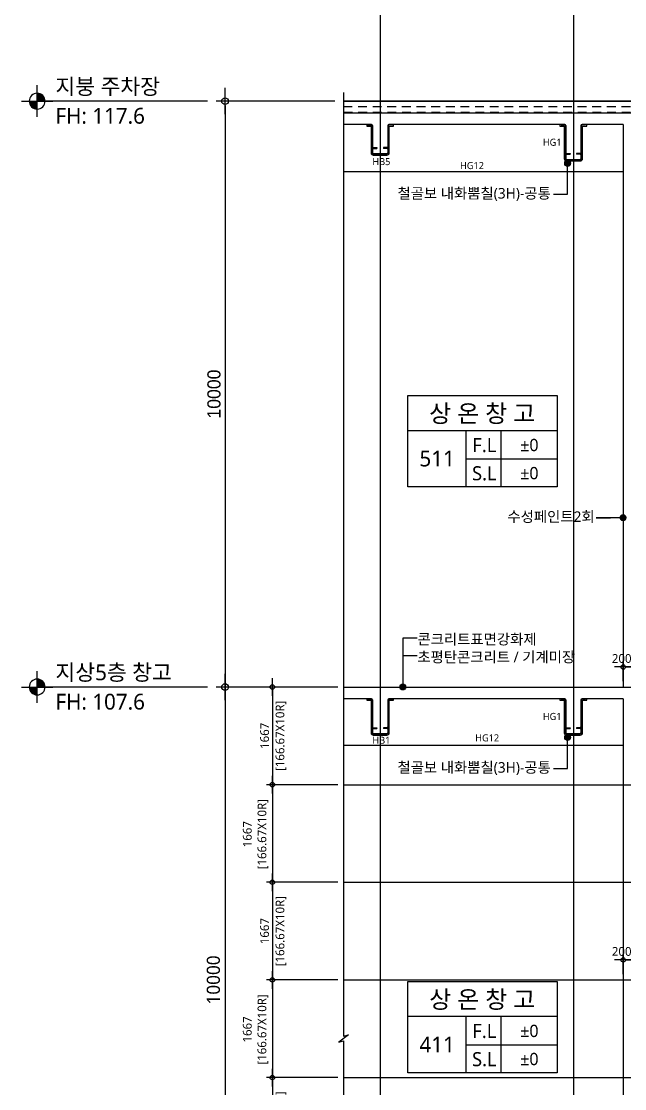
# Model space of a CAD drawing. Header units: millimetres. Extents: x -27104 to 125781, y -3376 to 46996.
# Drawn here: x 93885 to 104187, y 19629 to 37846 of the extents above; entities that cross this region are included whole.
import ezdxf
from ezdxf.enums import TextEntityAlignment as Align

# ---------------------------------------------------------------- set-up
doc = ezdxf.new("R2010")
doc.units = ezdxf.units.MM
doc.header["$LTSCALE"] = 100
doc.header["$MEASUREMENT"] = 0
doc.header["$PDSIZE"] = -10
for name, pattern in [('-HID', [2.5, 1.5, -1]), ('CEN', [62, 60, -1, 0, -1]), ('HID', [2.5, 1.5, -1])]:
    doc.linetypes.add(name, pattern=pattern)
doc.layers.get('0').update_dxf_attribs({"linetype": 'CONTINUOUS'})
doc.layers.get('Defpoints').update_dxf_attribs({"color": 171, "linetype": 'CONTINUOUS'})
for name, color, linetype in [('CEN(ST)', 1, 'CEN'), ('CON', 2, 'CONTINUOUS'), ('ELE-6', 8, 'CONTINUOUS'), ('FIN', 8, 'CONTINUOUS'), ('HAT-252', 252, 'CONTINUOUS'), ('HF', 3, 'CONTINUOUS'), ('LED', 7, 'CONTINUOUS'), ('NDIM', 7, 'CONTINUOUS'), ('SYM', 7, 'CONTINUOUS'), ('TEXT(AXIS)', 2, 'CONTINUOUS'), ('TEXT(MIN)', 7, 'CONTINUOUS'), ('TEXT(노트)', 7, 'CONTINUOUS'), ('TEXT(실명)', 3, 'CONTINUOUS'), ('TEXT-기입', 6, 'CONTINUOUS'), ('TITLE', 7, 'CONTINUOUS'), ('wire-meshes', 1, 'CONTINUOUS')]:
    doc.layers.add(name, color=color, linetype=linetype)
doc.styles.add('CGS', font='cgse', dxfattribs={"bigfont": 'cgs'})
doc.styles.add('나눔바른고딕', font='NanumBarunGothic.ttf')
doc.dimstyles.new('NDIM 1200', dxfattribs={"dimscale": 75, "dimtxt": 3, "dimasz": 1, "dimexe": 2, "dimexo": 2, "dimgap": 1, "dimtad": 1, "dimdec": 0, "dimdsep": 46, "dimtxsty": 'CGS', "dimblk": 'DOT0', "dimcen": 1, "dimdle": 8, "dimclrd": 256, "dimclre": 256, "dimclrt": 256, "dimadec": 0, "dimazin": 0, "dimtfac": 1, "dimtdec": 0, "dimtix": 1, "dimtmove": 2, "dimatfit": 3, "dimldrblk": 'DOT0', "dimfxl": 1, "dimtolj": 1, "dimtzin": 0, "dimlwd": -1, "dimlwe": -1, "dimarcsym": 0})

# ---------------------------------------------------------------- blocks, each defined once
blk = doc.blocks.new('A$C51E23882')
at = {"layer": 'TITLE'}
blk.add_lwpolyline([(8500, 0), (0, 0), (0, 5200), (8500, 5200)], close=True, dxfattribs=at)
for points in [[(8500, 3200), (0, 3200)], [(3300, 3200), (3300, 0)], [(5300, 3200), (5300, 0)], [(3300, 1600), (8500, 1600)]]:
    blk.add_lwpolyline(points, dxfattribs=at)
at = {"layer": 'TITLE', "style": '나눔바른고딕'}
for s, p in [('F.L', (4352, 2378)), ('S.L', (4352, 778))]:
    blk.add_text(s, height=800, dxfattribs=at).set_placement(p, align=Align.MIDDLE)
blk = doc.blocks.new('DOT0')
blk.add_line((-3, 0), (3, 0))
at = {"color": 6}
blk.add_circle((0, 0), 0.75, dxfattribs=at)
blk = doc.blocks.new('*D219')
at = {"layer": 'Defpoints', "color": 0, "ltscale": 0.4, "transparency": 16777216}
for p in [(99388, 36484), (97363, 26484), (99388, 26484)]:
    blk.add_point(p, dxfattribs=at)
at = {"layer": 'NDIM', "ltscale": 0.4, "transparency": 16777216}
for p, q in [((99238, 36484), (97213, 36484)), ((97363, 36409), (97363, 26559)), ((99238, 26484), (97213, 26484))]:
    blk.add_line(p, q, dxfattribs=at)
at = {"layer": 'NDIM', "ltscale": 0.4, "transparency": 16777216, "xscale": 75, "yscale": 75, "zscale": 75}
for p, rotation in [((97363, 36484), 90), ((97363, 26484), 270)]:
    blk.add_blockref('DOT0', p, dxfattribs=dict(at, rotation=rotation))
at = {"layer": 'NDIM', "ltscale": 0.4, "transparency": 16777216, "insert": (97175, 31484), "char_height": 225, "attachment_point": 5, "rotation": 90, "style": 'CGS'}
blk.add_mtext('\\A1;10000', dxfattribs=at)
blk = doc.blocks.new('A$C19853FC8')
at = {"layer": 'SYM'}
for p, q in [((1800, 0), (1800, 3600)), ((3600, 1800), (0, 1800))]:
    blk.add_line(p, q, dxfattribs=at)
blk.add_circle((1800, 1800), 900, dxfattribs=at)
for points in [[(900, 1800), (1800, 2700), (914, 1959), (1643, 2686)], [(914, 1959), (1643, 2686), (954, 2112), (1492, 2646)], [(954, 2112), (1492, 2646), (1025, 2260), (1346, 2576)], [(1025, 2260), (1346, 2576), (1109, 2378), (1222, 2491)], [(1800, 900), (2700, 1800), (1959, 914), (2686, 1643)], [(1959, 914), (2686, 1643), (2112, 954), (2646, 1492)], [(2112, 954), (2646, 1492), (2260, 1025), (2576, 1346)], [(2260, 1025), (2576, 1346), (2378, 1109), (2491, 1222)]]:
    blk.add_solid(points, dxfattribs=at)
at = {"layer": 'SYM', "linetype": 'Continuous'}
for points in [[(1800, 2700), (1800, 1800), (900, 1800)], [(2700, 1800), (1800, 900), (1800, 1800)]]:
    blk.add_solid(points, dxfattribs=at)
blk = doc.blocks.new('*D206')
at = {"layer": 'Defpoints', "color": 0, "ltscale": 0.4, "transparency": 16777216}
for p in [(99388, 19817), (98171, 18151), (99388, 18151)]:
    blk.add_point(p, dxfattribs=at)
at = {"layer": 'NDIM', "ltscale": 0.4, "transparency": 16777216}
for p, q in [((99288, 19817), (98071, 19817)), ((98171, 19767), (98171, 18201)), ((99288, 18151), (98071, 18151))]:
    blk.add_line(p, q, dxfattribs=at)
at = {"layer": 'NDIM', "ltscale": 0.4, "transparency": 16777216, "xscale": 50, "yscale": 50, "zscale": 50}
for p, rotation in [((98171, 19817), 90), ((98171, 18151), 270)]:
    blk.add_blockref('DOT0', p, dxfattribs=dict(at, rotation=rotation))
at = {"layer": 'NDIM', "ltscale": 0.4, "transparency": 16777216, "char_height": 150, "attachment_point": 5, "rotation": 90, "style": '나눔바른고딕'}
for s, insert in [('\\A1;[166.67X10R]', (98318, 18984)), ('\\A1;1667', (98040, 18984))]:
    blk.add_mtext(s, dxfattribs=dict(at, insert=insert))
blk = doc.blocks.new('*D207')
at = {"layer": 'Defpoints', "color": 0, "ltscale": 0.4, "transparency": 16777216}
for p in [(99388, 21484), (98171, 19817), (99388, 19817)]:
    blk.add_point(p, dxfattribs=at)
at = {"layer": 'NDIM', "ltscale": 0.4, "transparency": 16777216}
for p, q in [((99288, 21484), (98071, 21484)), ((98171, 21434), (98171, 19867)), ((99288, 19817), (98071, 19817))]:
    blk.add_line(p, q, dxfattribs=at)
at = {"layer": 'NDIM', "ltscale": 0.4, "transparency": 16777216, "xscale": 50, "yscale": 50, "zscale": 50}
for p, rotation in [((98171, 21484), 90), ((98171, 19817), 270)]:
    blk.add_blockref('DOT0', p, dxfattribs=dict(at, rotation=rotation))
at = {"layer": 'NDIM', "ltscale": 0.4, "transparency": 16777216, "insert": (97885, 20639), "char_height": 150, "attachment_point": 5, "rotation": 90, "style": '나눔바른고딕'}
blk.add_mtext('\\A1;1667\\P[166.67X10R]', dxfattribs=at)
blk = doc.blocks.new('*D208')
at = {"layer": 'Defpoints', "color": 0, "ltscale": 0.4, "transparency": 16777216}
for p in [(99388, 23151), (98171, 21484), (99388, 21484)]:
    blk.add_point(p, dxfattribs=at)
at = {"layer": 'NDIM', "ltscale": 0.4, "transparency": 16777216}
for p, q in [((99288, 23151), (98071, 23151)), ((98171, 23101), (98171, 21534)), ((99288, 21484), (98071, 21484))]:
    blk.add_line(p, q, dxfattribs=at)
at = {"layer": 'NDIM', "ltscale": 0.4, "transparency": 16777216, "xscale": 50, "yscale": 50, "zscale": 50}
for p, rotation in [((98171, 23151), 90), ((98171, 21484), 270)]:
    blk.add_blockref('DOT0', p, dxfattribs=dict(at, rotation=rotation))
at = {"layer": 'NDIM', "ltscale": 0.4, "transparency": 16777216, "char_height": 150, "attachment_point": 5, "rotation": 90, "style": '나눔바른고딕'}
for s, insert in [('\\A1;[166.67X10R]', (98318, 22317)), ('\\A1;1667', (98040, 22317))]:
    blk.add_mtext(s, dxfattribs=dict(at, insert=insert))
blk = doc.blocks.new('*D209')
at = {"layer": 'Defpoints', "color": 0, "ltscale": 0.4, "transparency": 16777216}
for p in [(99388, 24817), (98171, 23151), (99388, 23151)]:
    blk.add_point(p, dxfattribs=at)
at = {"layer": 'NDIM', "ltscale": 0.4, "transparency": 16777216}
for p, q in [((99288, 24817), (98071, 24817)), ((98171, 24767), (98171, 23201)), ((99288, 23151), (98071, 23151))]:
    blk.add_line(p, q, dxfattribs=at)
at = {"layer": 'NDIM', "ltscale": 0.4, "transparency": 16777216, "xscale": 50, "yscale": 50, "zscale": 50}
for p, rotation in [((98171, 24817), 90), ((98171, 23151), 270)]:
    blk.add_blockref('DOT0', p, dxfattribs=dict(at, rotation=rotation))
at = {"layer": 'NDIM', "ltscale": 0.4, "transparency": 16777216, "insert": (97885, 23972), "char_height": 150, "attachment_point": 5, "rotation": 90, "style": '나눔바른고딕'}
blk.add_mtext('\\A1;1667\\P[166.67X10R]', dxfattribs=at)
blk = doc.blocks.new('*D210')
at = {"layer": 'Defpoints', "color": 0, "ltscale": 0.4, "transparency": 16777216}
for p in [(99388, 26484), (98171, 24817), (99388, 24817)]:
    blk.add_point(p, dxfattribs=at)
at = {"layer": 'NDIM', "ltscale": 0.4, "transparency": 16777216}
for p, q in [((99288, 26484), (98071, 26484)), ((98171, 26434), (98171, 24867)), ((99288, 24817), (98071, 24817))]:
    blk.add_line(p, q, dxfattribs=at)
at = {"layer": 'NDIM', "ltscale": 0.4, "transparency": 16777216, "xscale": 50, "yscale": 50, "zscale": 50}
for p, rotation in [((98171, 26484), 90), ((98171, 24817), 270)]:
    blk.add_blockref('DOT0', p, dxfattribs=dict(at, rotation=rotation))
at = {"layer": 'NDIM', "ltscale": 0.4, "transparency": 16777216, "char_height": 150, "attachment_point": 5, "rotation": 90, "style": '나눔바른고딕'}
for s, insert in [('\\A1;[166.67X10R]', (98318, 25651)), ('\\A1;1667', (98040, 25651))]:
    blk.add_mtext(s, dxfattribs=dict(at, insert=insert))
blk = doc.blocks.new('*D211')
at = {"layer": 'Defpoints', "color": 0, "ltscale": 0.4, "transparency": 16777216}
for p in [(99388, 26484), (97363, 16484), (99388, 16484)]:
    blk.add_point(p, dxfattribs=at)
at = {"layer": 'NDIM', "ltscale": 0.4, "transparency": 16777216}
for p, q in [((99238, 26484), (97213, 26484)), ((97363, 26409), (97363, 16559)), ((99238, 16484), (97213, 16484))]:
    blk.add_line(p, q, dxfattribs=at)
at = {"layer": 'NDIM', "ltscale": 0.4, "transparency": 16777216, "xscale": 75, "yscale": 75, "zscale": 75}
for p, rotation in [((97363, 26484), 90), ((97363, 16484), 270)]:
    blk.add_blockref('DOT0', p, dxfattribs=dict(at, rotation=rotation))
at = {"layer": 'NDIM', "ltscale": 0.4, "transparency": 16777216, "insert": (97165, 21484), "char_height": 225, "attachment_point": 5, "rotation": 90, "style": '나눔바른고딕'}
blk.add_mtext('\\A1;10000', dxfattribs=at)
blk = doc.blocks.new('*U160')
at = {"layer": 'Defpoints'}
blk.add_point((0, 0), dxfattribs=at)
at = {"layer": 'HF'}
for p, q in [((-209, 0), (-147, 0)), ((-209, 0), (-209, -6)), ((209, 0), (147, 0)), ((209, 0), (209, -6)), ((-209, -6), (-147, -6)), ((-135, -18), (-135, -482)), ((-129, -18), (-129, -482)), ((129, -18), (129, -482)), ((135, -18), (135, -482)), ((209, -6), (147, -6)), ((-135, -518), (-135, -582)), ((-129, -518), (-129, -582)), ((-117, -494), (-55, -494)), ((-117, -500), (-55, -500)), ((-117, -506), (-55, -506)), ((-55, -494), (-55, -500)), ((-55, -500), (-55, -506)), ((117, -494), (55, -494)), ((55, -494), (55, -500)), ((117, -500), (55, -500)), ((55, -500), (55, -506)), ((117, -506), (55, -506)), ((129, -518), (129, -582)), ((135, -518), (135, -582)), ((-117, -594), (117, -594)), ((-117, -600), (117, -600))]:
    blk.add_line(p, q, dxfattribs=at)
for centre, radius, start, end in [((-147, -18), 18, 360, 450), ((147, -18), 18, 90, 180), ((-147, -18), 12, 360, 450), ((147, -18), 12, 90, 180), ((-117, -482), 18, 180, 270), ((-117, -518), 18, 90, 180), ((-117, -482), 12, 180, 270), ((-117, -518), 12, 90, 180), ((117, -482), 12, 270, 360), ((117, -482), 18, 270, 360), ((117, -518), 18, 0, 90), ((117, -518), 12, 0, 90), ((-117, -582), 18, 180, 270), ((-117, -582), 12, 180, 270), ((117, -582), 12, 270, 360), ((117, -582), 18, 270, 360)]:
    blk.add_arc(centre, radius, start, end, dxfattribs=at)
blk = doc.blocks.new('*D286')
at = {"layer": 'Defpoints', "color": 0, "ltscale": 0.4, "transparency": 16777216}
for p in [(104162, 21826), (104162, 21484), (104362, 21484)]:
    blk.add_point(p, dxfattribs=at)
at = {"layer": 'NDIM', "ltscale": 0.4, "transparency": 16777216}
for p, q in [((104162, 21584), (104162, 21926)), ((104362, 21584), (104362, 21926)), ((104312, 21826), (104212, 21826))]:
    blk.add_line(p, q, dxfattribs=at)
at = {"layer": 'NDIM', "ltscale": 0.4, "transparency": 16777216, "xscale": 50, "yscale": 50, "zscale": 50, "rotation": 180}
blk.add_blockref('DOT0', (104162, 21826), dxfattribs=at)
at = {"layer": 'NDIM', "ltscale": 0.4, "transparency": 16777216, "xscale": 50, "yscale": 50, "zscale": 50}
blk.add_blockref('DOT0', (104362, 21826), dxfattribs=at)
at = {"layer": 'NDIM', "ltscale": 0.4, "transparency": 16777216, "insert": (104136, 21970), "char_height": 150, "attachment_point": 5, "style": '나눔바른고딕'}
blk.add_mtext('\\A1;200', dxfattribs=at)
blk = doc.blocks.new('*D293')
at = {"layer": 'Defpoints', "color": 0, "ltscale": 0.4, "transparency": 16777216}
for p in [(104162, 26826), (104162, 26484), (104362, 26484)]:
    blk.add_point(p, dxfattribs=at)
at = {"layer": 'NDIM', "ltscale": 0.4, "transparency": 16777216}
for p, q in [((104162, 26584), (104162, 26926)), ((104312, 26826), (104212, 26826)), ((104362, 26584), (104362, 26926))]:
    blk.add_line(p, q, dxfattribs=at)
at = {"layer": 'NDIM', "ltscale": 0.4, "transparency": 16777216, "xscale": 50, "yscale": 50, "zscale": 50, "rotation": 180}
blk.add_blockref('DOT0', (104162, 26826), dxfattribs=at)
at = {"layer": 'NDIM', "ltscale": 0.4, "transparency": 16777216, "xscale": 50, "yscale": 50, "zscale": 50}
blk.add_blockref('DOT0', (104362, 26826), dxfattribs=at)
at = {"layer": 'NDIM', "ltscale": 0.4, "transparency": 16777216, "insert": (104136, 26970), "char_height": 150, "attachment_point": 5, "style": '나눔바른고딕'}
blk.add_mtext('\\A1;200', dxfattribs=at)
blk = doc.blocks.new('*U443')
at = {"layer": 'Defpoints'}
blk.add_point((0, 0), dxfattribs=at)
at = {"layer": 'HF'}
for p, q in [((-209, 0), (-147, 0)), ((-209, 0), (-209, -6)), ((209, 0), (147, 0)), ((209, 0), (209, -6)), ((-209, -6), (-147, -6)), ((-135, -18), (-135, -382)), ((-129, -18), (-129, -382)), ((129, -18), (129, -382)), ((135, -18), (135, -382)), ((209, -6), (147, -6)), ((-135, -418), (-135, -482)), ((-129, -418), (-129, -482)), ((-117, -394), (-55, -394)), ((-117, -400), (-55, -400)), ((-117, -406), (-55, -406)), ((-117, -494), (117, -494)), ((-117, -500), (117, -500)), ((-55, -394), (-55, -400)), ((-55, -400), (-55, -406)), ((117, -394), (55, -394)), ((55, -394), (55, -400)), ((117, -400), (55, -400)), ((55, -400), (55, -406)), ((117, -406), (55, -406)), ((129, -418), (129, -482)), ((135, -418), (135, -482))]:
    blk.add_line(p, q, dxfattribs=at)
for centre, radius, start, end in [((-147, -18), 18, 360, 450), ((147, -18), 18, 90, 180), ((-147, -18), 12, 360, 450), ((147, -18), 12, 90, 180), ((-117, -382), 18, 180, 270), ((-117, -418), 18, 90, 180), ((-117, -482), 18, 180, 270), ((-117, -382), 12, 180, 270), ((-117, -418), 12, 90, 180), ((-117, -482), 12, 180, 270), ((117, -382), 12, 270, 360), ((117, -382), 18, 270, 360), ((117, -418), 18, 0, 90), ((117, -418), 12, 0, 90), ((117, -482), 12, 270, 360), ((117, -482), 18, 270, 360)]:
    blk.add_arc(centre, radius, start, end, dxfattribs=at)

msp = doc.modelspace()

# ---------------------------------------------------------------- hatches: boundary and pattern name
at = {"ltscale": 10000}
h = msp.add_hatch(color=256, dxfattribs=at)
h.dxf.hatch_style = 1
edge = h.paths.add_edge_path()
edge.add_arc((103212.7, 35422.6), 50, -180, 180)
h = msp.add_hatch(color=256, dxfattribs=at)
h.dxf.hatch_style = 1
edge = h.paths.add_edge_path()
edge.add_arc((100398.6, 26484.2), 50, 0, 360)
h = msp.add_hatch(color=256, dxfattribs=at)
h.dxf.hatch_style = 1
edge = h.paths.add_edge_path()
edge.add_arc((103212.7, 25622.6), 50, -180, 180)

# ---------------------------------------------------------------- linework, layer by layer
at = {"layer": 'CEN(ST)', "ltscale": 10000}
for p, q in [((100011.6, 38897.9), (100011.6, 4483.9)), ((103311.6, 38897.9), (103311.6, 4483.9)), ((99387.6, 36483.9), (114784.2, 36483.9)), ((99387.6, 26483.9), (114784.2, 26483.9)), ((99387.6, 24817.2), (114784.2, 24817.2)), ((99387.6, 23150.5), (107008.4, 23150.5)), ((99387.6, 21483.9), (114784.2, 21483.9)), ((99387.6, 19817.2), (107008.4, 19817.2))]:
    msp.add_line(p, q, dxfattribs=at)
at = {"layer": 'CON', "ltscale": 10000}
for p, q in [((99864.6, 36083.9), (99387.6, 36083.9)), ((103164.6, 36083.9), (100158.6, 36083.9)), ((104161.6, 36083.9), (103458.6, 36083.9)), ((104161.6, 36083.9), (104161.6, 26483.9)), ((99864.6, 26283.9), (99387.6, 26283.9)), ((103164.6, 26283.9), (100158.6, 26283.9)), ((104161.6, 26283.9), (103458.6, 26283.9)), ((104161.6, 26283.9), (104161.6, 16483.9))]:
    msp.add_line(p, q, dxfattribs=at)
at = {"layer": 'CON', "ltscale": 0.1}
for points in [[(99387.6, 36283.9), (114784.2, 36283.9)], [(99387.6, 26483.9), (104161.6, 26483.9)]]:
    msp.add_lwpolyline(points, dxfattribs=at)
at = {"layer": 'ELE-6', "ltscale": 10000}
msp.add_line((104161.6, 25483.9), (99387.6, 25483.9), dxfattribs=at)
msp.add_lwpolyline([(99387.6, 35283.9), (104161.6, 35283.9)], dxfattribs=at)
at = {"layer": 'FIN', "ltscale": 0.5}
msp.add_lwpolyline([(114784.2, 36483.9), (99387.6, 36483.9)], dxfattribs=at)
at = {"layer": 'FIN', "ltscale": 10000}
for points in [[(100220.6, 36083.9), (100220.6, 36077.9), (100158.6, 36077.9, 0.4142136), (100146.6, 36065.9), (100146.6, 35601.9, -0.4142136), (100128.6, 35583.9), (99894.6, 35583.9, -0.4142136), (99876.6, 35601.9), (99876.6, 36065.9, 0.4142136), (99864.6, 36077.9), (99802.6, 36077.9), (99802.6, 36083.9), (99781.6, 36083.9), (99781.6, 36056.9), (99855.6, 36056.9), (99855.6, 35601.9, 0.4142136), (99894.6, 35562.9), (100128.6, 35562.9, 0.4142136), (100167.6, 35601.9), (100167.6, 36056.9), (100241.6, 36056.9), (100241.6, 36083.9)], [(103520.6, 36083.9), (103520.6, 36077.9), (103458.6, 36077.9, 0.4142136), (103446.6, 36065.9), (103446.6, 35501.9, -0.4142136), (103428.6, 35483.9), (103194.6, 35483.9, -0.4142136), (103176.6, 35501.9), (103176.6, 36065.9, 0.4142136), (103164.6, 36077.9), (103102.6, 36077.9), (103102.6, 36083.9), (103081.6, 36083.9), (103081.6, 36056.9), (103155.6, 36056.9), (103155.6, 35501.9, 0.4142136), (103194.6, 35462.9), (103428.6, 35462.9, 0.4142136), (103467.6, 35501.9), (103467.6, 36056.9), (103541.6, 36056.9), (103541.6, 36083.9)], [(100220.6, 26283.9), (100220.6, 26277.9), (100158.6, 26277.9, 0.4142136), (100146.6, 26265.9), (100146.6, 25701.9, -0.4142136), (100128.6, 25683.9), (99894.6, 25683.9, -0.4142136), (99876.6, 25701.9), (99876.6, 26265.9, 0.4142136), (99864.6, 26277.9), (99802.6, 26277.9), (99802.6, 26283.9), (99781.6, 26283.9), (99781.6, 26256.9), (99855.6, 26256.9), (99855.6, 25701.9, 0.4142136), (99894.6, 25662.9), (100128.6, 25662.9, 0.4142136), (100167.6, 25701.9), (100167.6, 26256.9), (100241.6, 26256.9), (100241.6, 26283.9)], [(103520.6, 26283.9), (103520.6, 26277.9), (103458.6, 26277.9, 0.4142136), (103446.6, 26265.9), (103446.6, 25701.9, -0.4142136), (103428.6, 25683.9), (103194.6, 25683.9, -0.4142136), (103176.6, 25701.9), (103176.6, 26265.9, 0.4142136), (103164.6, 26277.9), (103102.6, 26277.9), (103102.6, 26283.9), (103081.6, 26283.9), (103081.6, 26256.9), (103155.6, 26256.9), (103155.6, 25701.9, 0.4142136), (103194.6, 25662.9), (103428.6, 25662.9, 0.4142136), (103467.6, 25701.9), (103467.6, 26256.9), (103541.6, 26256.9), (103541.6, 26283.9)]]:
    msp.add_lwpolyline(points, format="xyb", close=True, dxfattribs=at)
at = {"layer": 'HAT-252', "linetype": '-HID'}
msp.add_lwpolyline([(99387.6, 36293.9), (112011.6, 36293.9)], dxfattribs=at)
at = {"layer": 'LED', "ltscale": 10000}
for p, q in [((103212.7, 34893.7), (103212.7, 35422.6)), ((102969.9, 34893.7), (103212.7, 34893.7)), ((100641.1, 27315), (100398.6, 27315)), ((100398.6, 27315), (100398.6, 26484.2)), ((100641.1, 27017.2), (100398.6, 27017.2)), ((103212.7, 25093.7), (103212.7, 25622.6)), ((102969.9, 25093.7), (103212.7, 25093.7))]:
    msp.add_line(p, q, dxfattribs=at)
for centre in [(103212.7, 35422.6), (100398.6, 26484.2), (103212.7, 25622.6)]:
    msp.add_circle(centre, 50, dxfattribs=at)
at = {"layer": 'SYM', "ltscale": 1000}
for p, q in [((97062.6, 36483.9), (94155.1, 36483.9)), ((97062.6, 26483.9), (94155.1, 26483.9))]:
    msp.add_line(p, q, dxfattribs=at)
at = {"layer": 'SYM', "ltscale": 10000}
msp.add_lwpolyline([(99387.6, 36633.9), (99387.6, 20524.4), (99470.1, 20544.6), (99305.1, 20423.1), (99387.6, 20443.4), (99387.6, 4333.9)], dxfattribs=at)
at = {"layer": 'wire-meshes', "linetype": 'HID'}
msp.add_lwpolyline([(114784.2, 36383.9), (99387.6, 36383.9)], dxfattribs=at)

# ---------------------------------------------------------------- block references
at = {"ltscale": 1000, "xscale": -0.15, "yscale": 0.15, "zscale": 0.15}
for p in [(94425.1, 36213.9), (94425.1, 26213.9)]:
    msp.add_blockref('A$C19853FC8', p, dxfattribs=at)
at = {"xscale": 0.3, "yscale": 0.3, "zscale": 0.3}
for p in [(100484.9, 29898.2), (100484.9, 19898.2)]:
    msp.add_blockref('A$C51E23882', p, dxfattribs=at)
at = {"layer": 'HF'}
for name, p in [('*U443', (100011.6, 36083.9)), ('*U160', (103311.6, 36083.9)), ('*U160', (100011.6, 26283.9)), ('*U160', (103311.6, 26283.9))]:
    msp.add_blockref(name, p, dxfattribs=at)

# ---------------------------------------------------------------- texts
at = {"layer": 'TEXT(AXIS)', "style": '나눔바른고딕'}
for s, p in [('지붕 주차장', (94467.6, 36733.9)), ('FH: 117.6', (94467.6, 36233.9)), ('지상5층 창고', (94467.6, 26733.9)), ('FH: 107.6', (94467.6, 26233.9))]:
    msp.add_text(s, height=270, dxfattribs=at).set_placement(p, align=Align.MIDDLE_LEFT)
at = {"layer": 'TEXT(MIN)', "style": '나눔바른고딕'}
for s, p in [('철골보 내화뿜칠(3H)-공통', (102926.1, 34911.3)), ('콘크리트표면강화제', (102682.3, 27300.7)), ('초평탄콘크리트 / 기계미장', (103341.1, 26995.2)), ('철골보 내화뿜칠(3H)-공통', (102926.1, 25111.3))]:
    msp.add_text(s, height=180, dxfattribs=at).set_placement(p, align=Align.MIDDLE_RIGHT)
msp.add_text('수성페인트2회', height=180, rotation=360, dxfattribs=at).set_placement((103673.9, 29391.7), align=Align.MIDDLE_RIGHT)
at = {"layer": 'TEXT(노트)', "style": '나눔바른고딕'}
for s, p in [('HG1', (102789.6, 35782)), ('HB5', (99879.5, 35451.9)), ('HG12', (101376, 35384.1)), ('HG1', (102789.6, 25982)), ('HB1', (99879.5, 25575.3)), ('HG12', (101635.5, 25615.5))]:
    msp.add_text(s, height=120, dxfattribs=at).set_placement(p, align=Align.MIDDLE_LEFT)
at = {"layer": 'TEXT(실명)', "style": '나눔바른고딕'}
for p in [(101754.2, 31156.5), (101754.2, 21156.5)]:
    msp.add_text('상 온 창 고', height=300, dxfattribs=at).set_placement(p, align=Align.MIDDLE)
at = {"layer": 'TEXT-기입', "style": '나눔바른고딕'}
for s, height, p in [('±0', 210, (102559.7, 30614.6)), ('511', 270, (100984.1, 30382.2)), ('±0', 210, (102559.7, 30134.6)), ('±0', 210, (102559.7, 20614.6)), ('411', 270, (100984.1, 20382.2)), ('±0', 210, (102559.7, 20134.6))]:
    msp.add_text(s, height=height, dxfattribs=at).set_placement(p, align=Align.MIDDLE)

# ---------------------------------------------------------------- dimensions: what is measured, and where the dimension line sits
at = {"layer": 'NDIM', "ltscale": 0.4}
for base, p1, p2, override, picture, middle in [((97362.6, 26483.9), (99387.6, 36483.9), (99387.6, 26483.9), {"dimscale": 75, "dimclrd": 256, "dimclre": 256, "dimclrt": 256}, '*D219', (97175.1, 31483.9)), ((97362.6, 16483.9), (99387.6, 26483.9), (99387.6, 16483.9), {"dimtxsty": '나눔바른고딕'}, '*D211', (97165.5, 21483.9))]:
    dim = msp.add_linear_dim(base=base, p1=p1, p2=p2, angle=270, dimstyle='NDIM 1200', override=override, dxfattribs=at)
    dim.commit()
    dim.dimension.update_dxf_attribs({"geometry": picture, "text_midpoint": middle})
for base, p1, p2, picture, middle in [((104161.6, 26825.7), (104361.6, 26483.9), (104161.6, 26483.9), '*D293', (104135.6, 26969.8)), ((104161.6, 21825.7), (104361.6, 21483.9), (104161.6, 21483.9), '*D286', (104135.6, 21969.8))]:
    dim = msp.add_linear_dim(base=base, p1=p1, p2=p2, angle=180, dimstyle='NDIM 1200', override={"dimscale": 50, "dimtxsty": '나눔바른고딕'}, dxfattribs=at)
    dim.commit()
    dim.dimension.update_dxf_attribs({"geometry": picture, "text_midpoint": middle, "dimtype": 160})
for base, p1, p2, picture, middle in [((98171.2, 24817.2), (99387.6, 26483.9), (99387.6, 24817.2), '*D210', (98171.2, 25650.5)), ((98171.2, 21483.9), (99387.6, 23150.5), (99387.6, 21483.9), '*D208', (98171.2, 22317.2)), ((98171.2, 18150.5), (99387.6, 19817.2), (99387.6, 18150.5), '*D206', (98171.2, 18983.9))]:
    dim = msp.add_linear_dim(base=base, p1=p1, p2=p2, angle=270, text='<>\\X[166.67X10R]', dimstyle='NDIM 1200', override={"dimscale": 50, "dimtxsty": '나눔바른고딕'}, dxfattribs=at)
    dim.commit()
    dim.dimension.update_dxf_attribs({"geometry": picture, "text_midpoint": middle})
for base, p1, p2, picture, middle in [((98171.2, 23150.5), (99387.6, 24817.2), (99387.6, 23150.5), '*D209', (97885, 23972.4)), ((98171.2, 19817.2), (99387.6, 21483.9), (99387.6, 19817.2), '*D207', (97885, 20639.1))]:
    dim = msp.add_linear_dim(base=base, p1=p1, p2=p2, angle=270, text='<>\\X[166.67X10R]', dimstyle='NDIM 1200', override={"dimscale": 50, "dimtxsty": '나눔바른고딕'}, dxfattribs=at)
    dim.commit()
    dim.dimension.update_dxf_attribs({"geometry": picture, "text_midpoint": middle, "dimtype": 160})

# ---------------------------------------------------------------- leaders
at = {"layer": 'NDIM', "ltscale": 10000}
msp.add_leader([(104159.4, 29373.9), (103698.7, 29373.9), (103946.3, 29373.9)], dimstyle='NDIM 1200', override={"dimscale": 120, "dimasz": 1, "dimgap": 1, "dimtad": 0, "dimldrblk": 'Dot'}, dxfattribs=at)

doc.saveas('drawing.dxf')
